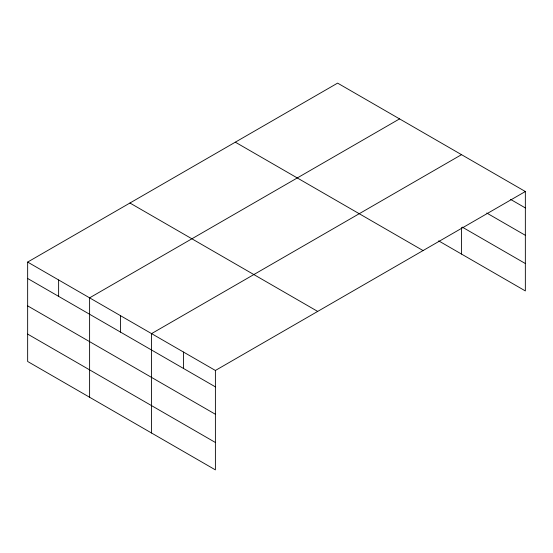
<?xml version="1.0" encoding="UTF-8"?>
<svg xmlns="http://www.w3.org/2000/svg" width="553" height="553" viewBox="0 0 553 553"><rect width="100%" height="100%" fill="white"/><g stroke="black" fill="none" stroke-linecap="round" stroke-linejoin="round"><path stroke-width="0.83" d="M438.653 240.866L525.35 290.926L525.35 191.518L337.606 83.123L27.65 262.074L27.65 361.482L215.394 469.877L215.394 370.469L27.65 262.074M399.563 118.895L89.607 297.846L89.607 397.254M461.52 154.66L151.557 333.618L151.557 433.02M215.394 370.469L525.35 191.518M510.502 199.35L525.35 207.921M486.751 213.029L525.35 235.308M462.26 227.11L525.35 263.532M235.322 142.176L423.066 250.571M129.934 203.02L317.678 311.415M27.65 278.484L215.394 386.872M27.65 305.871L215.394 414.266M27.65 334.095L215.394 442.483M461.52 227.532L461.52 254.069M183.478 352.04L183.478 368.45M120.582 315.728L120.582 332.139M58.625 279.963L58.625 296.367"/></g></svg>
